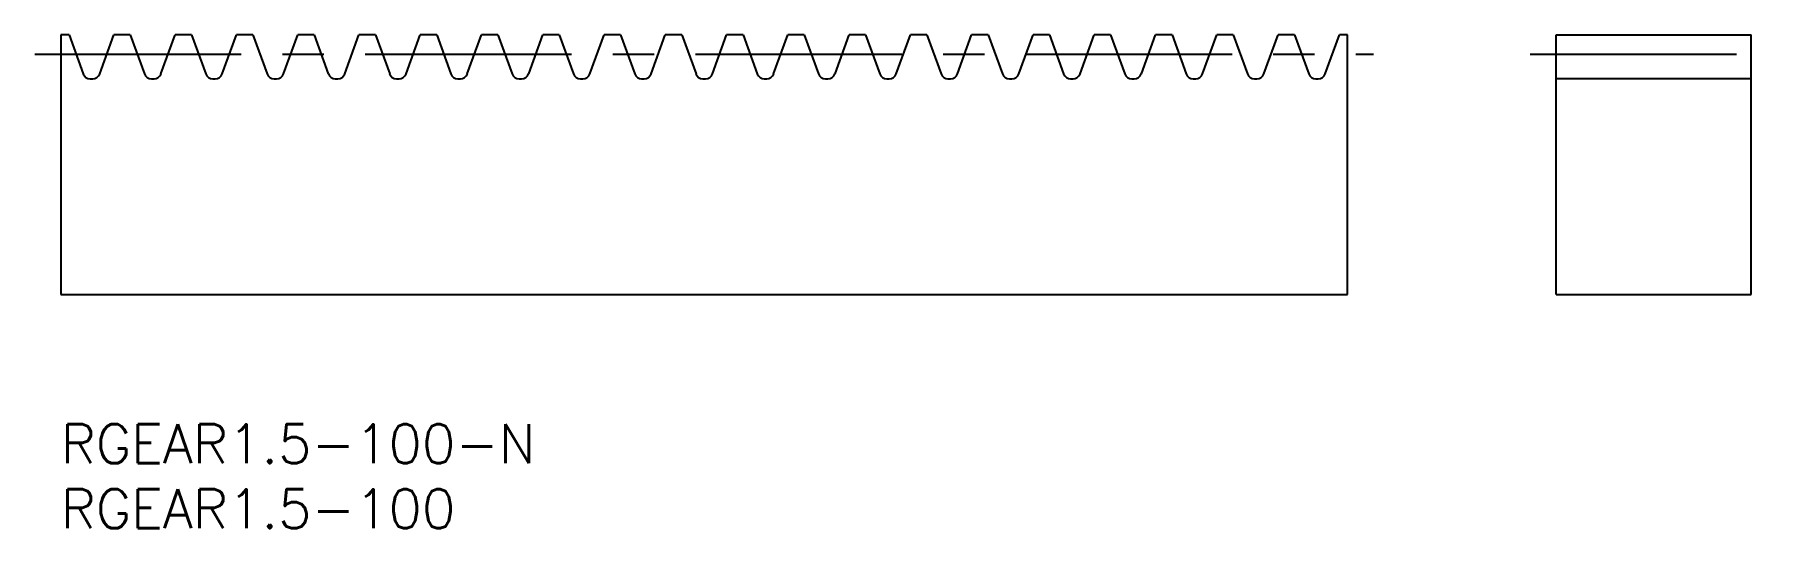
# Model space of a CAD drawing. Extents: x -2 to 132, y -8 to 30.
import ezdxf

# ---------------------------------------------------------------- set-up
doc = ezdxf.new("R2010")
doc.units = 0
doc.header["$LTSCALE"] = 0.5
doc.linetypes.add('CENTER', pattern=[50.8, 31.75, -6.35, 6.35, -6.35])
for name, color, linetype in [('MSM_CENTER', 1, 'CENTER'), ('MSM_CONTINUOUS', 7, 'CONTINUOUS'), ('MSM_PART_NUMBER', 7, 'CONTINUOUS')]:
    doc.layers.add(name, color=color, linetype=linetype)
doc.styles.get("Standard").update_dxf_attribs({"font": 'txt.shx', "height": 3, "bigfont": 'bigfont.shx'})

msp = doc.modelspace()

# ---------------------------------------------------------------- linework, layer by layer
at = {"layer": 'MSM_CENTER'}
for p, q in [((-2, 28.5), (100.96, 28.5)), ((113, 28.5), (132, 28.5))]:
    msp.add_line(p, q, dxfattribs=at)
at = {"layer": 'MSM_CONTINUOUS'}
for p, q in [((0.63, 30), (0, 30)), ((0, 30), (0, 10)), ((0.63, 30), (1.72, 27)), ((2.99, 27), (4.08, 30)), ((5.34, 30), (4.08, 30)), ((5.34, 30), (6.44, 27)), ((7.7, 27), (8.79, 30)), ((10.06, 30), (8.79, 30)), ((10.06, 30), (11.15, 27)), ((12.41, 27), (13.51, 30)), ((14.77, 30), (13.51, 30)), ((14.77, 30), (15.86, 27)), ((17.13, 27), (18.22, 30)), ((19.48, 30), (18.22, 30)), ((19.48, 30), (20.57, 27)), ((21.84, 27), (22.93, 30)), ((24.19, 30), (22.93, 30)), ((24.19, 30), (25.29, 27)), ((26.55, 27), (27.64, 30)), ((28.91, 30), (27.64, 30)), ((28.91, 30), (30, 27)), ((31.26, 27), (32.35, 30)), ((33.62, 30), (32.35, 30)), ((33.62, 30), (34.71, 27)), ((35.98, 27), (37.07, 30)), ((38.33, 30), (37.07, 30)), ((38.33, 30), (39.42, 27)), ((40.69, 27), (41.78, 30)), ((43.04, 30), (41.78, 30)), ((43.04, 30), (44.14, 27)), ((45.4, 27), (46.49, 30)), ((47.76, 30), (46.49, 30)), ((47.76, 30), (48.85, 27)), ((50.11, 27), (51.2, 30)), ((52.47, 30), (51.2, 30)), ((52.47, 30), (53.56, 27)), ((54.82, 27), (55.92, 30)), ((57.18, 30), (55.92, 30)), ((57.18, 30), (58.27, 27)), ((59.54, 27), (60.63, 30)), ((61.89, 30), (60.63, 30)), ((61.89, 30), (62.99, 27)), ((64.25, 27), (65.34, 30)), ((66.61, 30), (65.34, 30)), ((66.61, 30), (67.7, 27)), ((68.96, 27), (70.05, 30)), ((71.32, 30), (70.05, 30)), ((71.32, 30), (72.41, 27)), ((73.67, 27), (74.77, 30)), ((76.03, 30), (74.77, 30)), ((76.03, 30), (77.12, 27)), ((78.39, 27), (79.48, 30)), ((80.74, 30), (79.48, 30)), ((80.74, 30), (81.83, 27)), ((83.1, 27), (84.19, 30)), ((85.46, 30), (84.19, 30)), ((85.46, 30), (86.55, 27)), ((87.81, 27), (88.9, 30)), ((90.17, 30), (88.9, 30)), ((90.17, 30), (91.26, 27)), ((92.52, 27), (93.62, 30)), ((94.88, 30), (93.62, 30)), ((94.88, 30), (95.97, 27)), ((97.24, 27), (98.33, 30)), ((98.96, 30), (98.33, 30)), ((98.96, 10), (98.96, 30)), ((115, 30), (130, 30)), ((115, 10), (115, 30)), ((130, 10), (130, 30)), ((2.26, 26.62), (2.45, 26.62)), ((6.97, 26.62), (7.17, 26.62)), ((11.68, 26.62), (11.88, 26.62)), ((16.4, 26.62), (16.59, 26.62)), ((21.11, 26.62), (21.3, 26.62)), ((25.82, 26.62), (26.01, 26.62)), ((30.53, 26.62), (30.73, 26.62)), ((35.25, 26.62), (35.44, 26.62)), ((39.96, 26.62), (40.15, 26.62)), ((44.67, 26.62), (44.86, 26.62)), ((49.38, 26.62), (49.58, 26.62)), ((54.1, 26.62), (54.29, 26.62)), ((58.81, 26.62), (59, 26.62)), ((63.52, 26.62), (63.71, 26.62)), ((68.23, 26.62), (68.43, 26.62)), ((72.95, 26.62), (73.14, 26.62)), ((77.66, 26.62), (77.85, 26.62)), ((82.37, 26.62), (82.56, 26.62)), ((87.08, 26.62), (87.28, 26.62)), ((91.8, 26.62), (91.99, 26.62)), ((96.51, 26.62), (96.7, 26.62)), ((130, 26.62), (115, 26.62)), ((0, 10), (98.96, 10)), ((115, 10), (130, 10))]:
    msp.add_line(p, q, dxfattribs=at)
for centre, start, end in [((2.26, 27.19), 200, 270), ((2.45, 27.19), 270, 340), ((6.97, 27.19), 200, 270), ((7.17, 27.19), 270, 340), ((11.68, 27.19), 200, 270), ((11.88, 27.19), 270, 340), ((16.4, 27.19), 200, 270), ((16.59, 27.19), 270, 340), ((21.11, 27.19), 200, 270), ((21.3, 27.19), 270, 340), ((25.82, 27.19), 200, 270), ((26.01, 27.19), 270, 340), ((30.53, 27.19), 200, 270), ((30.73, 27.19), 270, 340), ((35.25, 27.19), 200, 270), ((35.44, 27.19), 270, 340), ((39.96, 27.19), 200, 270), ((40.15, 27.19), 270, 340), ((44.67, 27.19), 200, 270), ((44.86, 27.19), 270, 340), ((49.38, 27.19), 200, 270), ((49.58, 27.19), 270, 340), ((54.1, 27.19), 200, 270), ((54.29, 27.19), 270, 340), ((58.81, 27.19), 200, 270), ((59, 27.19), 270, 340), ((63.52, 27.19), 200, 270), ((63.71, 27.19), 270, 340), ((68.23, 27.19), 200, 270), ((68.43, 27.19), 270, 340), ((72.95, 27.19), 200, 270), ((73.14, 27.19), 270, 340), ((77.66, 27.19), 200, 270), ((77.85, 27.19), 270, 340), ((82.37, 27.19), 200, 270), ((82.56, 27.19), 270, 340), ((87.08, 27.19), 200, 270), ((87.28, 27.19), 270, 340), ((91.8, 27.19), 200, 270), ((91.99, 27.19), 270, 340), ((96.51, 27.19), 200, 270), ((96.7, 27.19), 270, 340)]:
    msp.add_arc(centre, 0.57, start, end, dxfattribs=at)

# ---------------------------------------------------------------- texts
at = {"layer": 'MSM_PART_NUMBER', "linetype": 'CONTINUOUS'}
for s, p in [('RGEAR1.5-100-N', (0, -3)), ('RGEAR1.5-100', (0, -8))]:
    msp.add_text(s, height=3, dxfattribs=at).set_placement(p)

doc.saveas('drawing.dxf')
